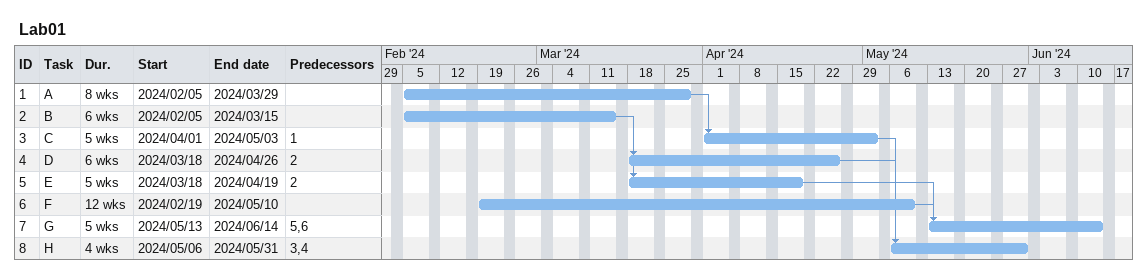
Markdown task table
Lab01

| ID | Task | Duration | Start | Finish | Predecessors |
|---|---|---|---|---|---|
| 1 | A | 8w | 2024-02-05 | 2024-03-29 |  |
| 2 | B | 6w | 2024-02-05 | 2024-03-15 |  |
| 3 | C | 5w | 2024-04-01 | 2024-05-03 | 1 |
| 4 | D | 6w | 2024-03-18 | 2024-04-26 | 2 |
| 5 | E | 5w | 2024-03-18 | 2024-04-19 | 2 |
| 6 | F | 12w | 2024-02-19 | 2024-05-10 |  |
| 7 | G | 5w | 2024-05-13 | 2024-06-14 | 5, 6 |
| 8 | H | 4w | 2024-05-06 | 2024-05-31 | 3, 4 |
